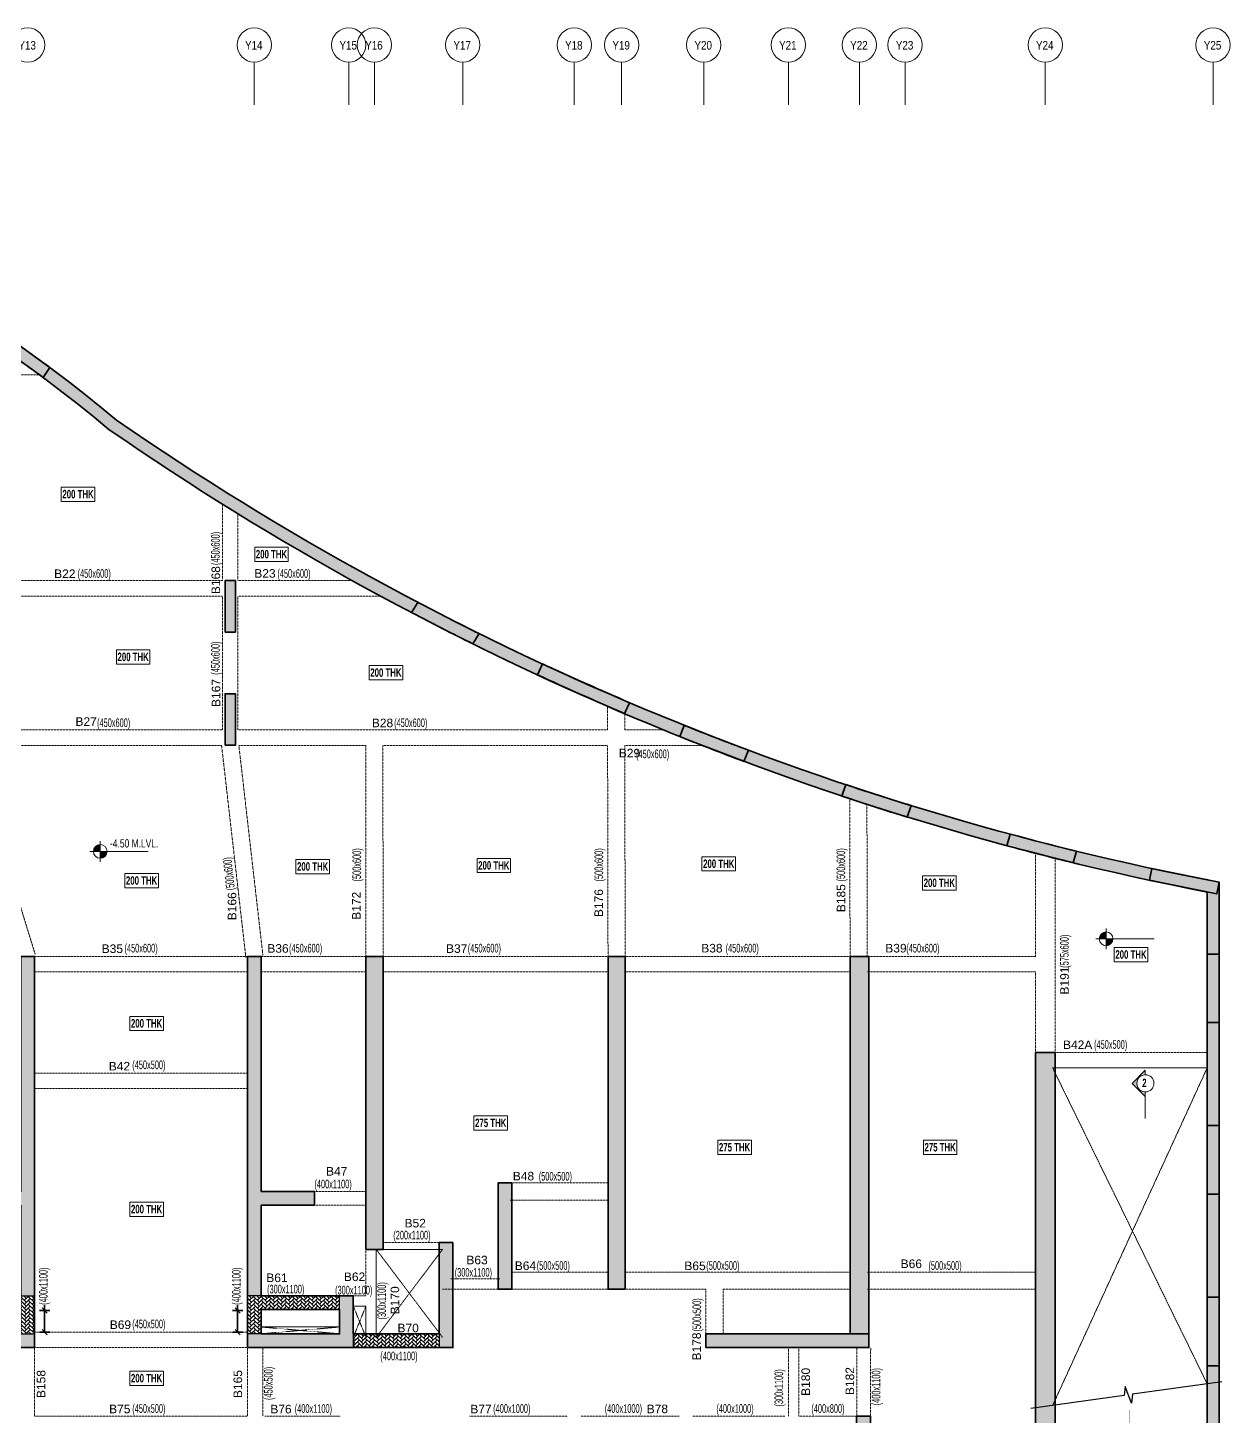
# Model space of a CAD drawing. Header units: millimetres. Extents: x 1560 to 72221, y 1046 to 66633.
# Drawn here: x 36772 to 71794, y 26171 to 66633 of the extents above; entities that cross this region are included whole.
import ezdxf
from ezdxf.enums import TextEntityAlignment as Align

# ---------------------------------------------------------------- set-up
doc = ezdxf.new("R2010")
doc.units = ezdxf.units.MM
for name, pattern in [('Grid Line', [2222.5, 1270, -317.4999999999999, 317.4999999999999, -317.4999999999999]), ('HIDDEN', [0.375, 0.25, -0.125]), ('HIDDEN2', [0.1875, 0.125, -0.0625])]:
    doc.linetypes.add(name, pattern=pattern)
for name, color, linetype, lineweight in [('A-FLOR-IDEN', 11, 'Continuous', 9), ('A-GRIDS', 8, 'Continuous', 9), ('A-HIDD-ABVE', 8, 'HIDDEN', 20), ('A-HIDD-BELW', 8, 'HIDDEN2', 20), ('G-____-____-DIMS', 7, 'Continuous', 9), ('G-ANNO-SYMB', 1, 'Continuous', 9), ('S-BEAM', 7, 'Continuous', 18), ('S-BEAM-IDEN', 2, 'Continuous', 9), ('S-COL HATCH', 9, 'Continuous', 0), ('S-COLS', 5, 'Continuous', 35), ('S-GRIDS', 8, 'Continuous', 9)]:
    doc.layers.add(name, color=color, linetype=linetype, lineweight=lineweight)
doc.layers.add('Beam Nos', color=7, linetype='Continuous')
doc.layers.add('changes', color=7, linetype='Continuous')
doc.styles.add('Arial Narrow', font='ARIALN.TTF', dxfattribs={"height": 399.9999999999996})
doc.styles.add('SC-BBS1', font='SansSerif')
doc.styles.add('SOBHA', font='swisscl.ttf')
doc.styles.add('Swis721 LtCn BT', font='swisscl.ttf', dxfattribs={"width": 0.9, "height": 233.3551617873649})
doc.styles.add('Swis721 LtCn BT_1', font='swisscl.ttf', dxfattribs={"height": 239.9999999999999})
doc.styles.add('Swis721 LtCn BT_B', font='', dxfattribs={"width": 0.9, "height": 246.9183359013865})
doc.styles.get('Swis721 LtCn BT_B').set_extended_font_data('Swis721 LtCn BT', bold=True)
doc.dimstyles.new('S-100', dxfattribs={"dimscale": 100, "dimtxt": 2.5, "dimasz": 1.5, "dimexe": 1.5, "dimexo": 1.5, "dimgap": 0.1, "dimtad": 0, "dimdec": 0, "dimrnd": 0.0005, "dimzin": 0, "dimdsep": 46, "dimtxsty": 'SOBHA', "dimblk": 'OBLIQUE', "dimcen": 0.09, "dimclrd": 8, "dimclre": 8, "dimclrt": 6, "dimadec": 0, "dimazin": 0, "dimtfac": 1, "dimtdec": 0, "dimtofl": 0, "dimtmove": 0, "dimatfit": 3, "dimfxl": 1.5, "dimfxlon": 1, "dimtolj": 1, "dimtzin": 0, "dimlwd": -1, "dimlwe": -1, "dimarcsym": 0})
pattern_1 = [(45, (-31794446.85419369, 20735559.7480981), (0, 113.1370849898476), [240, -80]), (135, (-31794390.28565119, 20735616.3166406), (8.9e-15, 113.1370849898476), [240, -80])]

# ---------------------------------------------------------------- blocks, each defined once
blk = doc.blocks.new('A$C31bf04c8')
at = {"layer": 'S-COL HATCH', "transparency": 33554687}
h = blk.add_hatch(color=256, dxfattribs=at)
h.dxf.hatch_style = 1
edge = h.paths.add_edge_path()
edge.add_line((-12645.22190790623, -10575.19985628128), (46759.53647775203, -10575.19985628128))
edge.add_line((46759.53647775203, -10575.19985628128), (50154.77851886302, -10425.00601053238))
edge.add_line((50154.77851886302, -10425.00601053238), (50154.77851886302, 18362.28214049339))
edge.add_arc((65982.97857690603, 101150.6081447527), 84287.8332837242, 235.3318360843077, 259.1763076908551, ccw=False)
edge.add_arc((-8446.611141368747, 268.2098512127995), 41199.68046838963, 49.9961516128636, 101.0852321286915)
edge.add_line((-16368.03390341252, 40699.19712734222), (-15227.48269014805, 21150.0005850792))
edge.add_line((-15227.48269014805, 21150.0005850792), (-12645.22190790623, 21150.00058484077))
edge.add_line((-12645.22190790623, 21150.00058484077), (-12645.22190790623, -10575.19985628128))
edge = h.paths.add_edge_path(flags=16)
edge.add_line((-12295.22190838307, -10225.19985580444), (46751.79886502772, -10225.19985580444))
edge.add_line((46751.79886502772, -10225.19985580444), (49804.77851838618, -10090.14652299881))
edge.add_line((49804.77851838618, -10090.14652299881), (49804.77851838618, 18073.36296987534))
edge.add_arc((65982.9785742499, 101150.6081398986), 84637.83327854906, 235.3207608542366, 258.9803174311657, ccw=False)
edge.add_arc((-8446.611140910538, 268.2098531685769), 40849.68046623029, 49.97334944151059, 100.6567920093794)
edge.add_line((-16000.76089220494, 40413.33677697181), (-14897.30743341893, 21500.00058507919))
edge.add_line((-14897.30743341893, 21500.00058507919), (-12295.22190838307, 21500.00058460236))
edge.add_line((-12295.22190838307, 21500.00058460236), (-12295.22190838307, -10225.19985580444))
h = blk.add_hatch(color=256, dxfattribs=at)
h.dxf.hatch_style = 1
h.paths.add_polyline_path([(14461.53178168461, 34512.18325436115), (14266.69796415418, 34221.42599554732, -0.0119099194350363), (15901.64477842674, 33068.50834618509), (16096.69803826883, 33359.5930983685, 0.0118114067623344)])
h = blk.add_hatch(color=256, dxfattribs=at)
h.dxf.hatch_style = 1
h.paths.add_polyline_path([(21200.20562095195, 25651.16528330743), (21500.20562262833, 25651.16528400406), (21500.20561890304, 27151.16528400406), (21200.205616761, 27151.16528330743)])
h = blk.add_hatch(color=256, dxfattribs=at)
h.dxf.hatch_style = 1
h.paths.add_polyline_path([(21200.20573457331, 25651.16528400406), (21500.2057325244, 25651.16528400406), (21500.2057325244, 27151.16528400406), (21200.20573457331, 27151.16528400406)])
h = blk.add_hatch(color=256, dxfattribs=at)
h.dxf.hatch_style = 1
h.paths.add_polyline_path([(28420.13920155913, 25305.90619404986), (28601.82631585375, 25606.50681078061, -0.0060300541328902), (26815.31954800338, 26517.1875420697), (26633.94796350226, 26217.10894830898, 0.0060046413283246)])
h = blk.add_hatch(color=256, dxfattribs=at)
h.dxf.hatch_style = 1
h.paths.add_polyline_path([(30444.46339140087, 24721.45040088892), (30296.34775915742, 24404.33521421999, 0.0043087043167823), (32836.48160387203, 23273.42063678801), (32984.64532437176, 23590.63881636783, -0.0043268481438015)])
h = blk.add_hatch(color=256, dxfattribs=at)
h.dxf.hatch_style = 1
h.paths.add_polyline_path([(21200.20563026518, 22351.17461883649), (21500.20562868193, 22351.17461953685), (21500.20562588796, 23851.17461953685), (21200.20562607423, 23851.17461883649)])
h = blk.add_hatch(color=256, dxfattribs=at)
h.dxf.hatch_style = 1
h.paths.add_polyline_path([(21200.20573271066, 22351.17461953685), (21500.20573112741, 22351.17461953685), (21500.20573112741, 23851.17461953685), (21200.20573271066, 23851.17461953685)])
h = blk.add_hatch(color=256, dxfattribs=at)
h.dxf.hatch_style = 1
h.paths.add_polyline_path([(36309.7524298653, 21881.72621195018), (36441.37668698281, 22209.28438184038, -0.0060148017713095), (34576.22656182572, 22931.67414105311), (34444.98130914941, 22605.0591201894, 0.006030345616494)])
h = blk.add_hatch(color=256, dxfattribs=at)
h.dxf.hatch_style = 1
h.paths.add_polyline_path([(41069.59452968091, 20258.57727995887), (41181.79505573586, 20594.16746113077, -0.0060147708890324), (39277.29233469814, 21205.28147134558), (39165.15158186108, 20869.87012461201, 0.0060303457567743)])
h = blk.add_hatch(color=256, dxfattribs=at)
h.dxf.hatch_style = 1
h.paths.add_polyline_path([(45906.3900215365, 18925.80282298103), (46001.80741254613, 19265.37358707189, -0.0060158293301337), (44064.28255045786, 19763.36587971449), (43968.71632428839, 19423.26551262289, 0.006031451040052)])
h = blk.add_hatch(color=256, dxfattribs=at)
h.dxf.hatch_style = 1
h.paths.add_polyline_path([(48195.26784691587, 18762.7021320723), (48125.19449844583, 18419.78854798898), (50084.70069069042, 18019.36941334233), (50154.77403916046, 18362.28299696371)])
h = blk.add_hatch(color=256, dxfattribs=at)
h.dxf.hatch_style = 1
h.paths.add_polyline_path([(50154.77403869479, 16269.2822600007), (49804.77403860167, 16269.2822600007), (49804.77403860167, 14269.2822600007), (50154.77403869479, 14269.2822600007)])
h = blk.add_hatch(color=256, dxfattribs=at)
h.dxf.hatch_style = 1
h.paths.add_polyline_path([(49804.77403860167, 9269.282260000706), (50154.77403869479, 9269.282260000706), (50154.77403869479, 11269.2822600007), (49804.77403860167, 11269.2822600007)])
h = blk.add_hatch(color=256, dxfattribs=at)
h.dxf.hatch_style = 1
h.paths.add_polyline_path([(50154.77403869479, 6269.282260000705), (49804.77403860167, 6269.282260000705), (49804.77403860167, 4269.282260000705), (50154.77403869479, 4269.282260000705)])
at = {"layer": 'S-COLS', "elevation": -6.406737e-10}
blk.add_lwpolyline([(-12645.22190790623, -10575.19985628128), (46759.53647775203, -10575.19985628128), (50154.77851886302, -10425.00601053238), (50154.77851886302, 18362.28214049339, -0.104418166803797), (18038.15277118236, 31827.21730065346, 0.2266855225477514), (-16368.03390341252, 40699.19712734222), (-15227.48269014805, 21150.0005850792), (-12645.22190790623, 21150.00058484077)], format="xyb", close=True, dxfattribs=at)
at = {"layer": 'S-COLS'}
blk.add_lwpolyline([(-12295.22190838307, -10225.19985580444), (46751.79886502772, -10225.19985580444), (49804.77851838618, -10090.14652299881), (49804.77851838618, 18073.36296987534, -0.1036025941680122), (17825.60995406657, 31548.66370105744, 0.2248253873117498), (-16000.76089220494, 40413.33677697181), (-14897.30743341893, 21500.00058507919), (-12295.22190838307, 21500.00058460236)], format="xyb", close=True, dxfattribs=at)
at = {"layer": 'S-COLS', "elevation": -4.87149e-10}
for points in [[(14461.5317815803, 34512.18325420469), (14266.69796415418, 34221.42599554732, -0.0119099194350363), (15901.64477842674, 33068.50834618509), (16096.69803826883, 33359.5930983685, 0.0118114067829311), (14461.53177878633, 34512.18325630203)], [(26633.94795089588, 26217.10895493254, 0.0060046413709705), (28420.13920155913, 25305.90619404986), (28601.82631585375, 25606.50681078061, -0.0060300541328902), (26815.31954800338, 26517.1875420697), (26633.94796300307, 26217.10894748196)], [(30296.34775881097, 24404.33521347493), (30444.46339140087, 24721.45040088892, 0.0043268481438015), (32984.64532437176, 23590.63881636783), (32836.48160387203, 23273.42063678801, -0.0043087043340257), (30296.34774903208, 24404.3352188319)], [(36441.37667029351, 22209.28438807651, -0.0060148017177295), (34576.22656182572, 22931.67414105311), (34444.98130914941, 22605.0591201894, 0.006030345616494), (36309.7524298653, 21881.72621195018), (36441.37668705732, 22209.28438202292)], [(39165.15159862116, 20869.87011900917, 0.0060303457034982), (41069.59452968091, 20258.57727995887), (41181.79505573586, 20594.16746113077, -0.0060147708890324), (39277.29233469814, 21205.28147134558), (39165.15158185736, 20869.8701245971)], [(46001.80739581585, 19265.37359115854, -0.0060158292783498), (44064.28255045786, 19763.36587971449), (43968.71632428839, 19423.26551262289, 0.006031451040052), (45906.3900215365, 18925.80282298103), (46001.80741257966, 19265.37358719855)]]:
    blk.add_lwpolyline(points, format="xyb", dxfattribs=at)
for points in [[(21200.20562095195, 25651.16528330743), (21500.20562262833, 25651.16528400406), (21500.20561890304, 27151.16528400406), (21200.205616761, 27151.16528330743)], [(21200.20573457331, 25651.16528400406), (21500.2057325244, 25651.16528400406), (21500.2057325244, 27151.16528400406), (21200.20573457331, 27151.16528400406)], [(21200.20563026518, 22351.17461883649), (21500.20562868193, 22351.17461953685), (21500.20562588796, 23851.17461953685), (21200.20562607423, 23851.17461883649)], [(21200.20573271066, 22351.17461953685), (21500.20573112741, 22351.17461953685), (21500.20573112741, 23851.17461953685), (21200.20573271066, 23851.17461953685)], [(49804.77403860167, 16269.2822600007), (50154.77403869479, 16269.2822600007), (50154.77403869479, 14269.2822600007), (49804.77403860167, 14269.2822600007)], [(49804.77403860167, 11269.2822600007), (50154.77403869479, 11269.2822600007), (50154.77403869479, 9269.282260000706), (49804.77403860167, 9269.282260000706)], [(49804.77403860167, 6269.282260000705), (50154.77403869479, 6269.282260000705), (50154.77403869479, 4269.282260000705), (49804.77403860167, 4269.282260000705)]]:
    blk.add_lwpolyline(points, close=True, dxfattribs=at)
blk.add_lwpolyline([(48195.26784691587, 18762.7021320723), (50154.77403916046, 18362.28299696371), (50084.70069069042, 18019.36941334233), (48125.19449844583, 18419.78854798898), (48195.26784691587, 18762.7021320723)], dxfattribs=at)
blk = doc.blocks.new('Spot Elevations - M_Spot Elevation - Target Filled-23738-FIRST FLOOR  FRAMING PLAN _NTA_')
at = {"layer": 'G-____-____-DIMS'}
h = blk.add_hatch(color=256, dxfattribs=at)
edge = h.paths.add_edge_path(flags=0)
edge.add_line((1.6e-15, 0), (-1.999999999999998, 0))
edge.add_arc((-2.6e-15, 1.9e-15), 1.999999999999994, 90.00000000000023, 180.0000000000001, ccw=False)
edge.add_line((1.6e-15, 1.999999999999998), (1.6e-15, 0))
h = blk.add_hatch(color=256, dxfattribs=at)
edge = h.paths.add_edge_path(flags=0)
edge.add_line((1.6e-15, 0), (2.000000000000003, 0))
edge.add_arc((9e-15, -5.8e-15), 1.999999999999992, 269.9999999999993, 359.99999999999983, ccw=False)
edge.add_line((1.6e-15, -1.999999999999999), (1.6e-15, 0))
for p, q in [((-2.999999999999997, 0), (14, 0)), ((1.9e-15, -2.999999999999999), (1.9e-15, 2.999999999999999))]:
    blk.add_line(p, q, dxfattribs=at)
blk.add_circle((1.6e-15, 0), 2.000000000000001, dxfattribs=at)
blk = doc.blocks.new('Detail View - M_Section Head - Structural Type 1-785420-STILT FLOOR FRAMING PLAN')
at = {"layer": 'G-ANNO-SYMB'}
h = blk.add_hatch(color=9, dxfattribs=at)
edge = h.paths.add_edge_path(flags=0)
edge.add_line((-8.500000000000005, -4e-16), (-9.8556349186104, -4e-16))
edge.add_line((-9.8556349186104, 0), (-5.988771130054798, 3.866863788555649))
edge.add_line((-5.988771130054798, 3.866863788555649), (-2.121907341499162, -3.15e-14))
edge.add_line((-2.121907341499162, -3.21e-14), (-3.500000000000005, -3.77e-14))
edge.add_arc((-6.000000000000005, 1.5e-15), 2.499999999999998, 359.9999999999996, 540.0000000000001)
for p, q in [((-5.988771130054798, 3.866863788555649), (-9.8556349186104, -2.1e-15)), ((-5.988771130054798, 3.866863788555649), (-2.121907341499185, -8.5e-15)), ((-8.500000000000005, -4e-16), (-9.855634918610399, -4e-16)), ((-3.500000000000005, -8.8e-15), (-2.121907341499186, -8.8e-15))]:
    blk.add_line(p, q, dxfattribs=at)
at = {"layer": 'G-ANNO-SYMB', "color": 5}
for p, q in [((-5.988771130054798, 3.866863788555649), (-9.8556349186104, 0)), ((-2.121907341499162, -3.17e-14), (-5.988771130054798, 3.866863788555649)), ((-9.8556349186104, -4e-16), (-8.500000000000005, -4e-16)), ((-3.500000000000005, -3.77e-14), (4.242053689179703, -6e-15)), ((-3.500000000000005, -3.77e-14), (-2.121907341499162, -3.21e-14))]:
    blk.add_line(p, q, dxfattribs=at)
at = {"layer": 'G-ANNO-SYMB'}
blk.add_arc((-6.000000000000005, 1.7e-15), 2.500000000000002, 359.9999999999993, 179.9999999999996, dxfattribs=at)
at = {"layer": 'G-ANNO-SYMB', "color": 5}
for centre, radius, start, end in [((-6.000000000000005, 1.5e-15), 2.499999999999998, 359.9999999999996, 180.0000000000001), ((-6.000000000000005, 1.95e-14), 2.500000000000002, 180, 359.9999999999983)]:
    blk.add_arc(centre, radius, start, end, dxfattribs=at)
blk = doc.blocks.new('_OBLIQUE')
at = {"color": 0, "linetype": 'ByBlock'}
blk.add_line((-0.5, -0.5), (0.5, 0.5), dxfattribs=at)
blk = doc.blocks.new('*D22')
at = {"layer": 'Defpoints', "color": 0, "transparency": 16777216}
for p in [(36572.48754104862, 29254.53101063555), (37262.1319293518, 29254.53101063555), (36872.48874826619, 28622.03082376382)]:
    blk.add_point(p, dxfattribs=at)
at = {"layer": 'S-COLS', "color": 8, "transparency": 16777216}
for p, q in [((37112.1319293518, 29254.53101063555), (37412.13192935179, 29254.53101063555)), ((37262.1319293518, 29254.53101063555), (37262.1319293518, 29404.53101063555)), ((37262.1319293518, 28622.03082376382), (37262.1319293518, 29254.53101063555)), ((37112.1319293518, 28622.03082376382), (37412.13192935179, 28622.03082376382))]:
    blk.add_line(p, q, dxfattribs=at)
at = {"layer": 'S-COLS', "color": 8, "transparency": 16777216, "xscale": 150, "yscale": 150, "zscale": 150}
for p, rotation in [((37262.1319293518, 29254.53101063555), 90), ((37262.1319293518, 28622.03082376382), 270)]:
    blk.add_blockref('_OBLIQUE', p, dxfattribs=dict(at, rotation=rotation))
at = {"layer": 'S-COLS', "color": 6, "transparency": 16777216, "insert": (37262.1319293518, 29961.77871705755), "char_height": 250, "attachment_point": 5, "rotation": 90, "style": 'SOBHA'}
blk.add_mtext('\\A1;{\\W0.8;\\C2;(400x1100)}', dxfattribs=at)
blk = doc.blocks.new('*D23')
at = {"layer": 'Defpoints', "color": 0, "transparency": 16777216}
for p in [(42882.84301919381, 29254.53101063555), (43572.48740728834, 29254.53101063555), (43272.48620007077, 28622.03082376382)]:
    blk.add_point(p, dxfattribs=at)
at = {"layer": 'S-COLS', "color": 8, "transparency": 16777216}
for p, q in [((43032.84301919381, 29254.53101063555), (42732.84301919382, 29254.53101063555)), ((42882.84301919381, 29254.53101063555), (42882.84301919381, 29404.53101063555)), ((42882.84301919381, 28622.03082376382), (42882.84301919381, 29254.53101063555)), ((43032.84301919381, 28622.03082376382), (42732.84301919382, 28622.03082376382))]:
    blk.add_line(p, q, dxfattribs=at)
at = {"layer": 'S-COLS', "color": 8, "transparency": 16777216, "xscale": 150, "yscale": 150, "zscale": 150}
for p, rotation in [((42882.84301919381, 29254.53101063555), 90), ((42882.84301919381, 28622.03082376382), 270)]:
    blk.add_blockref('_OBLIQUE', p, dxfattribs=dict(at, rotation=rotation))
at = {"layer": 'S-COLS', "color": 6, "transparency": 16777216, "insert": (42882.84301919381, 29961.77871705755), "char_height": 250, "attachment_point": 5, "rotation": 90, "style": 'SOBHA'}
blk.add_mtext('\\A1;{\\W0.8;\\C2;(400x1100)}', dxfattribs=at)
blk = doc.blocks.new('A$C0921b736')
at = {"layer": 'S-COL HATCH', "transparency": 33554687}
h = blk.add_hatch(color=256, dxfattribs=at)
h.dxf.hatch_style = 1
h.paths.add_polyline_path([(23525.00294017792, 22675.19536566734), (23125.00293970108, 22675.19536566734), (23125.00293970108, 15825.19997811317), (21574.99893379211, 15825.19997811317), (21574.99893379211, 15425.19675477594), (23125.00293970108, 15425.19675477594), (23125.00293970108, 12785.19997835159), (23525.00294017792, 12785.19997835159)])
h = blk.add_hatch(color=256, dxfattribs=at)
h.dxf.hatch_style = 1
h.paths.add_polyline_path([(29725.00351956487, 12785.19997835159), (30125.0035200417, 12785.19997835159), (30125.0035200417, 15425.19675477594), (31675.00752595067, 15425.19675477594), (31675.00752595067, 15825.19997811317), (30125.0035200417, 15825.19997811317), (30125.0035200417, 22675.19536566734), (29725.00351956487, 22675.19536566734)])
h = blk.add_hatch(color=256, dxfattribs=at)
h.dxf.hatch_style = 1
h.paths.add_polyline_path([(33675.0035200417, 14135.19997811317), (33175.00351956487, 14135.19997811317), (33175.00351956487, 22675.19536566734), (33675.0035200417, 22675.19536566734)])
h = blk.add_hatch(color=256, dxfattribs=at)
h.dxf.hatch_style = 1
h.paths.add_polyline_path([(40725.02864983677, 12975.20534372329), (40225.0033364594, 12975.20534372329), (40225.0033364594, 22675.20470356941), (40725.02864983677, 22675.20470356941)])
h = blk.add_hatch(color=256, dxfattribs=at)
h.dxf.hatch_style = 1
h.paths.add_polyline_path([(43075.00274947285, 11675.21372389793), (43075.00274947285, 11275.20037937164), (47825.00000723079, 11275.19818034023), (47825.00000723079, 11675.21152486652)])
h.paths.add_polyline_path([(47825.00030091405, 22675.20278692245), (47275.00030043721, 22675.20278692245), (47275.00000265241, 11675.21276182309), (47825.00000312924, 11675.21276182309)])
h = blk.add_hatch(color=256, dxfattribs=at)
h.dxf.hatch_style = 1
h.paths.add_polyline_path([(53250.00261548161, 8375.199839565903), (53250.00645974278, 19875.20501825586), (52675.00646021962, 19875.20503497123), (52675.00266996026, 8775.19985628128), (47865.00030091405, 8775.19985628128), (47865.00030091405, 9275.199857234955), (47464.94573882222, 9275.19985723123), (47464.94573882222, 8375.199856277555)])
h = blk.add_hatch(color=256, dxfattribs=at)
h.dxf.hatch_style = 1
h.paths.add_polyline_path([(37425.00368236005, 16075.19993472099), (37025.00355246663, 16075.19992899895), (37025.0036931336, 12975.20483279228), (37425.0036931336, 12975.20483279228)])
h = blk.add_hatch(color=256, dxfattribs=at)
h.dxf.hatch_style = 1
h.paths.add_polyline_path([(35305.00352004171, 11675.19985628128), (35305.00352004171, 11275.19985723495), (35705.00352004171, 11275.19985723495), (35705.00352004171, 14335.19997906685), (35305.00352004171, 14335.19997906685)])
h = blk.add_hatch(color=256, dxfattribs=at)
h.dxf.hatch_style = 1
h.paths.add_polyline_path([(23525.00294017792, 11275.19985723495), (23525.00294017792, 11675.19985628128), (23125.00293970108, 11675.19985628128), (20845.00294017792, 11675.19985628128), (20845.00294017792, 12385.19997835159), (20845.00294017792, 12785.19997835159), (20445.00294160843, 12785.19997835159), (20445.00294160843, 11675.19985628128), (20445.00294160843, 11275.19985723495)])
at = {"layer": 'S-COL HATCH'}
h = blk.add_hatch(dxfattribs=at)
h.set_pattern_fill('AR-HBONE', color=256, scale=20)
h.set_pattern_definition(pattern_1)
h.paths.add_polyline_path([(23125.00294017792, 12385.19997835159), (23125.00293970108, 11692.47018022835), (23125.00640951097, 11692.46977652982), (23125.00640999153, 11675.19985628128), (23525.00294018164, 11675.19985628128), (23525.00294017792, 12785.19997835159), (20845.00294017792, 12785.19997835159), (20845.00294017792, 12485.19997859001), (20845.00294065476, 12385.19997835159)])
at = {"layer": 'S-COL HATCH', "transparency": 33554687}
h = blk.add_hatch(color=256, dxfattribs=at)
h.dxf.hatch_style = 1
h.paths.add_polyline_path([(32805.00351813436, 11275.19985723495), (32805.00351813436, 11675.19985628128), (32805.00351813436, 12785.19997835159), (32405.00351956487, 12785.19997835159), (32405.00351956487, 12385.19997835159), (32405.00351956487, 11675.19985628128), (30125.0035200417, 11675.19985628128), (29725.00351956487, 11675.19985628128), (29725.00351956487, 11275.19985723495)])
at = {"layer": 'S-COL HATCH'}
h = blk.add_hatch(dxfattribs=at)
h.set_pattern_fill('AR-HBONE', color=256, scale=20)
h.set_pattern_definition(pattern_1)
h.paths.add_polyline_path([(30125.00351956487, 12385.19997835159), (30125.0035200417, 11692.47018022835), (30125.00005023182, 11692.46977652982), (30125.00004975125, 11675.19985628128), (29725.00351956114, 11675.19985628128), (29725.00351956487, 12785.19997835159), (32405.00351956487, 12785.19997835159), (32405.00351956487, 12485.19997859001), (32405.00351908803, 12385.19997835159)])
h = blk.add_hatch(dxfattribs=at)
h.set_pattern_fill('AR-HBONE', color=256, scale=20)
h.set_pattern_definition([(45, (-31966103.1804494, 21022167.40844137), (0, 113.1370849898476), [240, -80]), (135, (-31966046.6119069, 21022223.97698387), (8.9e-15, 113.1370849898476), [240, -80])])
h.paths.add_polyline_path([(35305.00352004171, 11275.19985723495), (35305.00352004171, 11675.19985628128), (32805.00351813436, 11675.19985628128), (32805.00351813436, 11275.19985723495)])
at = {"layer": 'changes'}
for p, q in [((23125.00293970108, 12785.19997835159), (23525.00294017792, 12785.19997835159)), ((30125.0035200417, 12785.19997835159), (29725.00351956487, 12785.19997835159)), ((32405.00351956487, 12385.19997835159), (32405.00351956487, 12785.19997835159)), ((23125.00293970108, 11675.19985628128), (23525.00294017792, 11675.19985628128)), ((30125.0035200417, 11675.19985628128), (29725.00351956487, 11675.19985628128)), ((32805.00351813436, 11675.19985628128), (32805.00351813436, 11275.19985723495)), ((35305.00352004171, 11675.19985628128), (35305.00352004171, 11275.19985723495))]:
    blk.add_line(p, q, dxfattribs=at)
at = {"layer": 'S-COLS'}
for points in [[(23525.00294017792, 11275.19985723495), (23525.00294017792, 22675.19536566734), (23125.00293970108, 22675.19536566734), (23125.00293970108, 15825.19997811317), (21574.99893379211, 15825.19997811317), (21574.99893379211, 15425.19675477594), (23125.00293970108, 15425.19675477594), (23125.00293970108, 12785.19997835159), (20445.00294160843, 12785.19997835159), (20445.00294160843, 11675.19985628128), (17945.00293970108, 11675.19985628128), (17945.00293970108, 14335.19997906685), (17545.00293970108, 14335.19997906685), (17545.00293970108, 11275.19985723495), (23525.00294017792, 11275.19985723495)], [(29725.00351956487, 11275.19985723495), (29725.00351956487, 22675.19536566734), (30125.0035200417, 22675.19536566734), (30125.0035200417, 15825.19997811317), (31675.00752595067, 15825.19997811317), (31675.00752595067, 15425.19675477594), (30125.0035200417, 15425.19675477594), (30125.0035200417, 12785.19997835159), (32805.00351813436, 12785.19997835159), (32805.00351813436, 11675.19985628128), (35305.00352004171, 11675.19985628128), (35305.00352004171, 14335.19997906685), (35705.00352004171, 14335.19997906685), (35705.00352004171, 11275.19985723495), (29725.00351956487, 11275.19985723495)], [(47825.00000312924, 11675.21276182309), (47825.00030091405, 22675.20278692245), (47275.00030043721, 22675.20278692245), (47275.00000265241, 11675.21276182309), (47825.00000312924, 11675.21276182309)]]:
    blk.add_lwpolyline(points, dxfattribs=at)
for points in [[(33675.0035200417, 14135.19997811317), (33175.00351956487, 14135.19997811317), (33175.00351956487, 22675.19536566734), (33675.0035200417, 22675.19536566734)], [(53250.00261548161, 8375.19985628128), (47464.94573882222, 8375.199856277555), (47464.94573882222, 9275.19985723123), (47865.00030091405, 9275.199857234955), (47865.00030091405, 8775.19985628128), (52675.00266996026, 8775.19985628128), (52675.00646021962, 19875.20503497123), (53250.00645974278, 19875.20503497123)], [(30125.0035200417, 12385.19997835159), (32405.00351956487, 12385.19997835159), (32405.00351956487, 11675.19985628128), (30125.0035200417, 11675.19985628128)]]:
    blk.add_lwpolyline(points, close=True, dxfattribs=at)
for points, elevation in [([(40725.02864983677, 12975.20534372329), (40225.0033364594, 12975.20534372329), (40225.0033364594, 22675.20470356941), (40725.02864983677, 22675.20470356941)], -7.379508e-10), ([(37425.00368236005, 16075.19993472099), (37025.00355246663, 16075.19992899895), (37025.0036931336, 12975.20483279228), (37425.0036931336, 12975.20483279228)], -7.381996e-10), ([(43075.00274947285, 11675.21372389793), (47825.00000723079, 11675.21152486652), (47825.00000723079, 11275.19818034023), (43075.00274947285, 11275.20037937164)], -4.083295e-10)]:
    blk.add_lwpolyline(points, close=True, dxfattribs=dict(at, elevation=elevation))
blk = doc.blocks.new('Grid - Type 1 Structural-6743905-9TH FLOOR LVL')
at = {"layer": 'A-GRIDS'}
blk.add_circle((0, 0), 4.000000000000003, dxfattribs=at)
blk = doc.blocks.new('A$C45bf0ae9')
at = {"layer": 'S-GRIDS', "linetype": 'Grid Line'}
for p, q in [((22055.00000000005, 41014.02994187335), (22055.00000000005, 42264.02994187335)), ((24805.00000000005, 41014.02994187333), (24805.00000000005, 42264.02994187333)), ((25555.00000000003, 41014.02994187333), (25555.00000000003, 42264.02994187333)), ((28125.00000000004, 41014.02994187333), (28125.00000000004, 42264.02994187333)), ((31375.00000000005, 41014.02994187331), (31375.00000000005, 42264.02994187331)), ((32755.00000000005, 41014.02994187333), (32755.00000000005, 42264.02994187333)), ((35145.00000000004, 41014.02994187333), (35145.00000000004, 42264.02994187333)), ((37610.00000000005, 41014.02994187331), (37610.00000000005, 42264.02994187331)), ((39680.00000000004, 41014.02994187331), (39680.00000000004, 42264.02994187331)), ((41010.00000000006, 41014.02994187331), (41010.00000000006, 42264.02994187331)), ((45092.50000000004, 41014.0299418733), (45092.50000000004, 42264.02994187331)), ((49979.99999999994, 41014.0299418733), (49979.99999999994, 42264.0299418733))]:
    blk.add_line(p, q, dxfattribs=at)
at = {"layer": 'A-GRIDS', "xscale": 124.9999999999999, "yscale": 124.9999999999999, "zscale": 124.9999999999999}
for p in [(15454.99999999993, 42764.02994187333), (22055.00000000004, 42764.02994187333), (24805.00000000003, 42764.02994187332), (25555.00000000002, 42764.02994187332), (28125.00000000003, 42764.02994187332), (31375.00000000002, 42764.0299418733), (32755.00000000003, 42764.02994187332), (35145.00000000002, 42764.02994187332), (37610.00000000003, 42764.0299418733), (39680.00000000002, 42764.0299418733), (41010.00000000004, 42764.0299418733), (45092.50000000002, 42764.02994187328), (49979.99999999993, 42764.02994187328)]:
    blk.add_blockref('Grid - Type 1 Structural-6743905-9TH FLOOR LVL', p, dxfattribs=at)
at = {"layer": 'A-GRIDS', "lineweight": 18, "char_height": 249.9999999999999, "width": 641.3499999999995, "attachment_point": 1, "style": 'Arial Narrow'}
for s, insert in [('Y13', (15186.09741310374, 42878.53991948887)), ('Y14', (21786.09741310384, 42878.53991948885)), ('Y15', (24536.09741310383, 42878.53991948885)), ('Y16', (25286.09741310382, 42878.53991948885)), ('Y17', (27856.09741310384, 42878.53991948885)), ('Y18', (31106.09741310383, 42878.53991948883)), ('Y19', (32486.09741310384, 42878.53991948885)), ('Y20', (34876.09741310383, 42878.53991948884)), ('Y21', (37341.09741310383, 42878.53991948883)), ('Y22', (39411.09741310382, 42878.53991948883)), ('Y23', (40741.09741310384, 42878.53991948883)), ('Y24', (44823.59741310383, 42878.53991948883)), ('Y25', (49711.09741310373, 42878.53991948881))]:
    blk.add_mtext(s, dxfattribs=dict(at, insert=insert))

msp = doc.modelspace()

# ---------------------------------------------------------------- linework, layer by layer
at = {"elevation": -4.048584e-10}
msp.add_lwpolyline([(71552.04565726109, 27175.74890053679), (68950.6117546696, 26811.96835372259), (68923.33676053099, 26555.7217445824), (68730.29582394175, 27033.59222578292), (68703.02082980312, 26777.34561664273), (65983.33941716589, 26397.02951848541)], dxfattribs=at)
at = {"layer": 'A-FLOR-IDEN', "color": 8, "flags": 128}
for points in [[(38725.43445719295, 53243.36027196829), (38725.43445719295, 52831.53487514366), (37747.93445719295, 52831.53487514366), (37747.93445719295, 53243.36027196829)], [(38725.43445719295, 53243.36027196829), (38725.43445719295, 52831.53487514366), (37747.93445719295, 52831.53487514366), (37747.93445719295, 53243.36027196829)], [(44359.43445719295, 51494.36027196829), (44359.43445719295, 51082.53487514366), (43381.93445719294, 51082.53487514366), (43381.93445719294, 51494.36027196829)], [(44359.43445719295, 51494.36027196829), (44359.43445719295, 51082.53487514366), (43381.93445719294, 51082.53487514366), (43381.93445719294, 51494.36027196829)], [(40329.93445719294, 48502.36027196829), (40329.93445719294, 48090.53487514366), (39352.43445719295, 48090.53487514366), (39352.43445719295, 48502.36027196829)], [(40329.93445719294, 48502.36027196829), (40329.93445719294, 48090.53487514366), (39352.43445719295, 48090.53487514366), (39352.43445719295, 48502.36027196829)], [(47692.43445719294, 48044.86027196829), (47692.43445719294, 47633.03487514366), (46714.93445719295, 47633.03487514366), (46714.93445719295, 48044.86027196829)], [(47692.43445719294, 48044.86027196829), (47692.43445719294, 47633.03487514366), (46714.93445719295, 47633.03487514366), (46714.93445719295, 48044.86027196829)], [(45558.93445719294, 42393.36027196829), (45558.93445719294, 41981.53487514366), (44581.43445719294, 41981.53487514366), (44581.43445719294, 42393.36027196829)], [(45558.93445719294, 42393.36027196829), (45558.93445719294, 41981.53487514366), (44581.43445719294, 41981.53487514366), (44581.43445719294, 42393.36027196829)], [(50834.93445719295, 42424.36027196829), (50834.93445719295, 42012.53487514366), (49857.43445719294, 42012.53487514366), (49857.43445719294, 42424.36027196829)], [(50834.93445719295, 42424.36027196829), (50834.93445719295, 42012.53487514366), (49857.43445719294, 42012.53487514366), (49857.43445719294, 42424.36027196829)], [(57386.43445719294, 42472.86027196829), (57386.43445719294, 42061.03487514366), (56408.93445719294, 42061.03487514366), (56408.93445719294, 42472.86027196829)], [(57386.43445719294, 42472.86027196829), (57386.43445719294, 42061.03487514366), (56408.93445719294, 42061.03487514366), (56408.93445719294, 42472.86027196829)], [(40575.93445719295, 41984.36027196828), (40575.93445719295, 41572.53487514366), (39598.43445719295, 41572.53487514366), (39598.43445719295, 41984.36027196828)], [(40575.93445719295, 41984.36027196828), (40575.93445719295, 41572.53487514366), (39598.43445719295, 41572.53487514366), (39598.43445719295, 41984.36027196828)], [(63811.43445719295, 41917.36027196829), (63811.43445719295, 41505.53487514366), (62833.93445719294, 41505.53487514366), (62833.93445719294, 41917.36027196829)], [(63811.43445719295, 41917.36027196829), (63811.43445719295, 41505.53487514366), (62833.93445719294, 41505.53487514366), (62833.93445719294, 41917.36027196829)], [(69393.43445719294, 39828.36027196829), (69393.43445719294, 39416.53487514366), (68415.93445719293, 39416.53487514366), (68415.93445719293, 39828.36027196829)], [(69393.43445719294, 39828.36027196829), (69393.43445719294, 39416.53487514366), (68415.93445719293, 39416.53487514366), (68415.93445719293, 39828.36027196829)], [(40721.66123264171, 37822.64223506709), (40721.66123264171, 37410.81683824245), (39744.16123264172, 37410.81683824245), (39744.16123264172, 37822.64223506709)], [(40721.66123264171, 32408.35759261285), (40721.66123264171, 31996.53219578822), (39744.16123264172, 31996.53219578822), (39744.16123264172, 32408.35759261285)], [(40721.66123264171, 27482.56492695247), (40721.66123264171, 27070.73953012784), (39744.16123264172, 27070.73953012784), (39744.16123264172, 27482.56492695247)]]:
    msp.add_lwpolyline(points, close=True, dxfattribs=at)
at = {"layer": 'A-FLOR-IDEN', "color": 8, "elevation": -4.87149e-10, "flags": 128}
for points in [[(50744.63523641117, 34922.39385524427), (50744.63523641117, 34510.56845841963), (49767.13523641117, 34510.56845841963), (49767.13523641117, 34922.39385524427)], [(57847.63523641117, 34212.39385524426), (57847.63523641117, 33800.56845841964), (56870.13523641117, 33800.56845841964), (56870.13523641117, 34212.39385524426)], [(63834.63523641117, 34212.39385524426), (63834.63523641117, 33800.56845841964), (62857.13523641117, 33800.56845841964), (62857.13523641117, 34212.39385524426)]]:
    msp.add_lwpolyline(points, close=True, dxfattribs=at)
at = {"layer": 'A-HIDD-ABVE', "linetype": 'HIDDEN'}
for p, q in [((66622.48762048669, 26486.40702781488), (71122.9089232821, 36322.03599968959)), ((66622.5675656896, 36322.03599968587), (71122.9089232821, 27115.73907457699)), ((48852.48691353091, 31032.03094487299), (46922.48691305034, 28472.0308230411)), ((48852.48691353091, 28472.0308230411), (46922.48691305034, 31032.03094487299)), ((46622.48691305406, 29382.03094511141), (46252.48691162355, 28472.0308230411)), ((46622.48691305406, 28472.0308230411), (46252.48691162355, 29382.03094511141)), ((45852.48570519574, 28772.20433786546), (43572.48570567258, 28572.0308230411)), ((45852.48570519574, 28572.0308230411), (43572.48570567258, 28772.20433786546))]:
    msp.add_line(p, q, dxfattribs=at)
at = {"layer": 'S-BEAM', "linetype": 'HIDDEN'}
for p, q in [((35093.33602853381, 56522.01972299103), (37110.76819801592, 56522.01972299103)), ((42443.33602815382, 50522.02633290399, -1.1514631e-09), (42443.33602805324, 52750.68419070576, -1.1800604e-09)), ((42893.33602821343, 50522.02633290399, -1.1335994e-09), (42893.33602816127, 52471.39366488565, -1.1506076e-09)), ((35093.33602880575, 50522.02633290026), (42443.3360281501, 50522.02633290399)), ((42893.33602821716, 50522.02633290399), (46223.93566942103, 50522.02633290399)), ((35093.33602882811, 50072.02633290027), (42443.33602816872, 50072.02633290027)), ((42443.33602834009, 46172.03566841815, -1.0956457e-09), (42443.336028165, 50072.02633290027, -1.1456889e-09)), ((42893.33602823205, 50072.02633288909), (47045.30989278369, 50072.02633290027)), ((42893.33602834009, 46172.03566841815, -1.0956457e-09), (42893.33602822833, 50072.02633288909, -1.1296731e-09)), ((53659.21337249764, 46172.03566841815, -1.3050738e-09), (53657.82917966582, 46859.6514371786, -1.279096e-09)), ((54159.21337248646, 46172.03566842188, -1.3050738e-09), (54158.26171940081, 46644.7817011777, -1.2872136e-09)), ((42443.33602834009, 46172.03566842188), (35093.33602899202, 46172.03566841815)), ((42893.33602834381, 46172.03566841815), (53659.21337249764, 46172.03566841815)), ((54159.21337249018, 46172.03566841815), (55291.89368929229, 46172.03566841815)), ((35104.23205025383, 45722.03566843677), (42416.83733124546, 45722.03566843677)), ((35104.23205025755, 45722.03566842188, -1.220303e-09), (36987.42474557348, 39638.5620310906)), ((43124.11024175473, 39543.59344605391), (42416.83733125292, 45722.03566842188, -1.3023257e-09)), ((43620.86600054689, 39600.45921880041), (42919.96885144971, 45723.20543913949, -1.2979459e-09)), ((42920.10276014619, 45722.03566843677), (46614.85827723779, 45722.03566843677)), ((46622.48691305406, 39572.02633242716), (46614.85827723407, 45722.03566842933)), ((47115.06302827485, 45722.03566843677), (53660.11923707538, 45722.03566843677)), ((47122.48691305407, 39572.02633242716), (47115.06302827857, 45722.03566843305)), ((53672.49938639887, 39572.03567032923, -1.5544188e-09), (53660.1192370791, 45722.03566842188, -1.3220746e-09)), ((54160.11923707165, 45722.03566843677), (56416.32622905336, 45722.03566843677)), ((54172.49938639887, 39572.03567032923, -1.5544188e-09), (54160.11923707538, 45722.03566842188, -1.3220746e-09)), ((60722.4836924959, 39572.03375368227), (60713.22702976205, 44170.40121243183)), ((61222.4836924959, 39572.03375368227), (61213.55681515001, 44006.57603916187)), ((66122.4950424198, 39572.03348494355), (66122.49504241606, 42565.49164222215)), ((66697.49243220575, 36772.03601678123), (66697.49243221692, 42450.80201181059)), ((43172.48691162355, 39572.04141839628), (36999.68881541752, 39572.02639861439)), ((46622.45874580629, 39572.03375368227), (43572.48691210039, 39572.02633242716)), ((47122.51507791765, 39572.03375368227), (53672.48672851808, 39572.03375366737, -1.5544188e-09)), ((60722.4836924959, 39572.03375368227), (54172.51204189547, 39572.03375366737, -1.5544188e-09)), ((66122.49246248863, 39572.03375400637), (61222.48369344958, 39572.03375368227)), ((43172.48691305406, 39122.04141840373, -1.5776954e-09), (36972.48754152544, 39122.02633241226)), ((46622.45911079161, 39122.03375367854), (43572.4872770857, 39122.02633241226)), ((47122.51507791765, 39122.03375367854), (53672.48672851808, 39122.03375365247)), ((60722.4836924959, 39122.03375367854), (54172.51204189547, 39122.03375365247)), ((66122.4950424347, 39122.03355310892), (61222.48369349428, 39122.03375368227)), ((66122.49504241606, 36772.03597526659), (66122.49504243098, 39122.03356815536)), ((71136.77374520413, 36772.03599968959, -1.0160357e-09), (66622.49105880297, 36772.03599968587)), ((43172.4876311522, 36172.02601082657), (36972.48803128563, 36172.02601082657)), ((43172.4876311522, 35722.02641430904), (36972.48803128563, 35722.02601082657)), ((50822.48828370757, 32972.03090148081, -1.5546676e-09), (53672.48793780692, 32972.03090148081, -1.5544188e-09)), ((45122.49091943987, 32722.03094487299), (46622.48691305406, 32722.03094487299)), ((50822.48828370757, 32472.03090148081, -1.5546676e-09), (53672.48793780692, 32472.03090148081, -1.5544188e-09)), ((45122.49091943987, 32322.03094487299), (46622.48691305406, 32322.03094487299)), ((48852.48691353091, 31232.03094582666), (47122.4869135309, 31232.03094582666)), ((46622.48691305406, 31032.03094487299), (46622.48691305406, 29682.03094511141)), ((53672.48793780692, 30372.03588466753, -1.5544188e-09), (50872.48829503246, 30372.03588466753, -1.1257337e-09)), ((60722.48465272672, 30372.03588466753), (54172.5132511843, 30372.03588466753)), ((66122.48887619264, 30372.03588466753), (61222.48465320357, 30372.03588466753)), ((50522.48827179409, 30172.03588466753, -1.072148e-09), (49070.0888888564, 30172.03588466753)), ((46622.48691305406, 29682.03094511141), (46252.48691162355, 29682.03094511141)), ((56522.48735082038, 29872.03567703103), (48852.48812138923, 29872.03588466753)), ((56522.48614296206, 28572.04469065775, -1.230682e-09), (56522.48614296206, 29872.03640680422, -1.230682e-09)), ((57022.48614296205, 28572.04469065775, -1.230682e-09), (57022.48614296205, 29872.03640680422, -1.230682e-09)), ((60722.48463919275, 29872.03556333144), (57022.48614295833, 29872.03566349704)), ((66122.48870546259, 29872.03541713988), (61222.48463966958, 29872.03554979373)), ((36972.48754104861, 28622.03082375635), (43172.48731722199, 28622.03082375635)), ((36972.4875448633, 28172.03082375635), (36972.4875448633, 26172.03082375635)), ((36972.48763111495, 28172.03082375635), (43172.48731722199, 28172.03082375635)), ((43172.48690971621, 28172.03082375635), (43172.48690971621, 26172.03082375635)), ((43622.48690971621, 28172.03082375635), (43622.48690971621, 26172.03082375635)), ((58926.84404739626, 26172.03082399477), (58926.84404739626, 28172.03134613146, -1.230682e-09)), ((59226.84404739626, 26172.03082399477), (59226.84404739626, 28172.03134613146, -1.230682e-09)), ((60922.48369285726, 28172.03134613146), (60922.48369285726, 26172.03082399477)), ((61322.48655564971, 28172.03024661575, -1.230682e-09), (61312.48369440325, 26172.03082399477)), ((36972.48763111495, 26172.03082375635), (43172.48731722199, 26172.03082375635)), ((45872.46672607847, 26172.03082399477), (43672.50732692965, 26172.03082397987)), ((52492.48843514807, 26172.03082400222), (49642.48843514807, 26172.0308239836)), ((55742.48843514808, 26172.0308239985), (52892.48843514807, 26172.0308239836)), ((58826.84525525458, 26172.0308239985), (56142.48843514808, 26172.0308239836)), ((60922.48369285726, 26172.03082399104), (59226.84404739626, 26172.03082399477))]:
    msp.add_line(p, q, dxfattribs=at)
at = {"layer": 'S-BEAM'}
for p, q in [((71136.77374797575, 36322.03599968959, -1.0160357e-09), (66622.41334491111, 36322.03599968587)), ((46922.48691305406, 31032.03094487299), (46922.48691305406, 28472.0308230411)), ((48852.48691353091, 31032.03094582667), (47122.4869135309, 31032.03094582667)), ((46622.48691305406, 29382.03094511141), (46252.48691162355, 29382.03094511141)), ((46622.48691305406, 29382.03094511141), (46622.48691305406, 28472.0308230411))]:
    msp.add_line(p, q, dxfattribs=at)
at = {"layer": 'S-BEAM', "elevation": -8.16468e-10}
msp.add_lwpolyline([(43572.48570567258, 28572.0308230411), (45852.48570519574, 28572.0308230411), (45852.48570519574, 28772.20433786546), (43572.48570567258, 28772.20433786546)], close=True, dxfattribs=at)
at = {"layer": 'S-BEAM', "const_width": 12.5}
msp.add_lwpolyline([(68864.02786679081, 26363.63892688264), (68864.02786679081, 17652.63892688264)], dxfattribs=at)

# ---------------------------------------------------------------- block references
at = {"layer": 'A-HIDD-BELW', "color": 3}
msp.add_blockref('A$C31bf04c8', (21318.13040489592, 23372.03082123433), dxfattribs=at)
at = {"layer": 'Beam Nos'}
msp.add_blockref('A$C45bf0ae9', (21314.27246978768, 23368.58155613799), dxfattribs=at)
at = {"layer": 'changes'}
msp.add_blockref('A$C0921b736', (13447.48858180158, 16895.6698379222), dxfattribs=at)
at = {"layer": 'G-____-____-DIMS', "xscale": 99.99999999999991, "yscale": 99.99999999999991, "zscale": 99.99999999999991}
for p in [(38881.91216082015, 42629.79699715633), (68177.32248415686, 40084.06290287559)]:
    msp.add_blockref('Spot Elevations - M_Spot Elevation - Target Filled-23738-FIRST FLOOR  FRAMING PLAN _NTA_', p, dxfattribs=at)
at = {"layer": 'G-ANNO-SYMB', "extrusion": (0, 0, -1), "xscale": 99.99999999999991, "yscale": 99.99999999999991, "zscale": 99.99999999999991, "rotation": 270}
msp.add_blockref('Detail View - M_Section Head - Structural Type 1-785420-STILT FLOOR FRAMING PLAN', (-69320.92299417667, 35273.15695420687), dxfattribs=at)

# ---------------------------------------------------------------- texts
at = {"layer": 'A-FLOR-IDEN', "color": 1, "char_height": 246.9183359013865, "width": 1154.999999999998, "attachment_point": 2, "line_spacing_factor": 0.9642671421142559, "style": 'Swis721 LtCn BT_B'}
for s, insert in [('200 THK', (38236.68445719295, 53165.31829040904)), ('200 THK', (38236.68445719295, 53165.31829040904)), ('200 THK', (43870.68445719294, 51416.31829040904)), ('200 THK', (43870.68445719294, 51416.31829040904)), ('200 THK', (39841.18445719295, 48424.31829040904)), ('200 THK', (39841.18445719295, 48424.31829040904)), ('200 THK', (47203.68445719294, 47966.81829040904)), ('200 THK', (47203.68445719294, 47966.81829040904)), ('200 THK', (45070.18445719294, 42315.31829040904)), ('200 THK', (45070.18445719294, 42315.31829040904)), ('200 THK', (50346.18445719295, 42346.31829040904)), ('200 THK', (50346.18445719295, 42346.31829040904)), ('200 THK', (56897.68445719295, 42394.81829040904)), ('200 THK', (56897.68445719295, 42394.81829040904)), ('200 THK', (40087.18445719295, 41906.31829040904)), ('200 THK', (40087.18445719295, 41906.31829040904)), ('200 THK', (63322.68445719295, 41839.31829040904)), ('200 THK', (63322.68445719295, 41839.31829040904)), ('200 THK', (68904.68445719294, 39750.31829040904)), ('200 THK', (68904.68445719294, 39750.31829040904)), ('200 THK', (40232.91123264171, 37744.60025350784)), ('275 THK', (50255.88523641117, 34844.35187368502)), ('275 THK', (57358.88523641117, 34134.35187368502)), ('275 THK', (63345.88523641117, 34134.35187368502)), ('200 THK', (40232.91123264171, 32330.3156110536)), ('200 THK', (40232.91123264171, 27404.52294539322))]:
    msp.add_mtext(s, dxfattribs=dict(at, insert=insert))
at = {"layer": 'Beam Nos', "color": 3, "style": 'SC-BBS1'}
for s, p in [('B22', (37850.82687197887, 50521.64561998133)), ('B23', (43680.53867671155, 50532.37588885088)), ('B27', (38471.29377677553, 46214.16698128764)), ('B28', (47104.44615356885, 46174.19871333275)), ('B29', (54297.48875998966, 45297.12349275533)), ('B35', (39236.09841973596, 39595.4554307874)), ('B36', (44060.6842442628, 39603.37292905186)), ('B37', (49265.21414345764, 39599.62043425475)), ('B38', (56698.14166029803, 39610.73842163418)), ('B39', (62058.21346526109, 39610.73842174594)), ('B42A', (67351.54628367983, 36795.23444305395)), ('B42', (39441.17393265553, 36171.64568425004)), ('B47', (45770.82687197886, 33109.58079587702)), ('B48', (51209.82687197886, 32968.08079587703)), ('B52', (48056.66222245507, 31597.94845868681)), ('B63', (49856.66642090567, 30523.66628324275)), ('B62', (46289.330842546, 30034.44280153175)), ('B64', (51266.55434713401, 30355.9987941723)), ('B65', (56206.73871335275, 30354.50820877438)), ('B66', (62507.00584147759, 30414.46432237734, 1.0612287e-09)), ('B61', (44029.9587908674, 30006.17253527079)), ('B69', (39470.65662865229, 28637.5283889774)), ('B70', (47850.65662865229, 28542.52838897739)), ('B75', (39452.32687197887, 26182.57973126356)), ('B76', (44147.82687197886, 26179.07973126356)), ('B77', (49972.82687197514, 26179.07973126729)), ('B78', (55109.15946265943, 26185.02272186463))]:
    msp.add_text(s, height=250, dxfattribs=at).set_placement(p, align=Align.BOTTOM_CENTER)
for s, p in [('B168', (42449.13260074221, 50536.56604264711, -1.6051699e-09)), ('B167', (42455.73741139732, 47248.71711121906, -1.6051699e-09)), ('B166', (42921.78890236728, 41032.92710451816, -1.6051699e-09)), ('B172', (46543.10092149191, 41047.12547964264)), ('B176', (53601.30936816223, 41125.22525952417, -2.2811829e-09)), ('B185', (60660.59944439568, 41268.02846058865)), ('B191', (67166.96145745253, 38868.05386161466, 1.3290807e-09)), ('B170', (47664.92616923787, 29549.89242403243)), ('B178', (56452.7303242039, 28204.23033286293)), ('B180', (59629.90345639251, 27172.88178067688)), ('B182', (60915.29295205958, 27196.07673188333)), ('B158', (37360.43942558654, 27109.49263683741, -1.9624459e-09)), ('B165', (43089.66084338986, 27109.28249965642, -2.6683489e-09))]:
    msp.add_text(s, height=250, rotation=90, dxfattribs=at).set_placement(p, align=Align.BOTTOM_CENTER)
at = {"layer": 'G-____-____-DIMS', "insert": (39167.29522145801, 42985.40704457123), "char_height": 239.9999999999999, "width": 1683.880654475457, "attachment_point": 1, "line_spacing_factor": 0.970125592708619, "style": 'Swis721 LtCn BT_1'}
msp.add_mtext('-4.50 M.LVL.', dxfattribs=at)
at = {"layer": 'G-ANNO-SYMB', "color": 5, "insert": (69294.29871760569, 36009.08370681886), "char_height": 246.9183359013865, "width": 329.9999999999996, "attachment_point": 2, "line_spacing_factor": 0.9642671421142559, "style": 'Swis721 LtCn BT_B'}
msp.add_mtext('2', dxfattribs=at)
at = {"layer": 'S-BEAM-IDEN', "style": 'Swis721 LtCn BT', "width": 0.8}
for s, rotation, p in [('(450x600)', 90.00000000000031, (42363.50280535482, 50976.66770412062, -1.3257795e-09)), ('(450x600)', 359.9999999999997, (38224.22181577869, 50605.35966623608)), ('(450x600)', 359.9999999999997, (44042.37701823078, 50605.35966623608)), ('(450x600)', 90.00000000000031, (42363.50280548893, 47779.85135222261, -1.2847592e-09)), ('(450x600)', 359.9999999999997, (38790.96904823446, 46255.36900175024)), ('(450x600)', 359.9999999999997, (47443.96904823817, 46255.36900175024)), ('(450x600)', 359.9999999999997, (54488.96904823818, 45348.36900175024)), ('(500x600)', 90.00000000000031, (46479.76629029103, 41756.05242355202)), ('(500x600)', 90.00000000000031, (53529.77876363583, 41756.06176145409, -1.4458071e-09)), ('(500x600)', 90.00000000000031, (60579.76306973286, 41756.05984480713)), ('(500x600)', 96.2612320463146, (42804.89613768347, 41512.9353917319, -2.4127539e-09)), ('(575x600)', 90.00000000000033, (67089.77183042355, 39239.12590796535)), ('(500x500)', 359.9999999999997, (56534.79655574523, 30438.73071659018)), ('(500x500)', 359.9999999999997, (63005.79655574523, 30438.73071659018)), ('(300x1100)', 359.9999999999996, (45724.1452115018, 29720.86510599067, -1.550137e-09)), ('(300x1100)', 90.00000000000033, (47204.53256532065, 28991.71151296456, -1.550137e-09)), ('(500x500)', 90.00000000000033, (56383.94298617803, 28640.69393094663)), ('(400x1100)', 359.9999999999996, (47040.64442441128, 27804.30449567024, -1.550137e-09)), ('(450x500)', 90.00000000000033, (43904.53376984112, 26644.80315168609, -1.1419985e-09)), ('(400x1100)', 90.00000000000033, (61604.69056886323, 26490.02019113336)), ('(300x1100)', 90.00000000000033, (58772.44298617803, 26454.54648664628)), ('(450x500)', 359.9999999999997, (39816.29666221403, 26271.43524843489))]:
    msp.add_text(s, height=250, rotation=rotation, dxfattribs=at).set_placement(p)
for s, p in [('(450x600)', (39590.02607427427, 39687.00389190797)), ('(450x600)', (44381.93488801904, 39687.00389190797)), ('(450x600)', (49588.95506100245, 39687.00389190797)), ('(450x600)', (57097.25603605323, 39687.00389190797)), ('(450x600)', (62361.2523552876, 39687.00389190797)), ('(450x500)', (67828.78563561551, 36879.38805817102)), ('(450x500)', (39816.29666221403, 36286.99357780849)), ('(500x500)', (51656.34844363742, 33038.72573340346, -1.0436026e-09)), ('(400x1100)', (45122.53992234431, 32814.15974647959, -1.550137e-09)), ('(200x1100)', (47418.65241452195, 31324.15974743326, -1.550137e-09)), ('(300x1100)', (49207.94876216613, 30238.73071659018)), ('(500x500)', (51596.01351116114, 30438.73071659018)), ('(300x1100)', (43742.31942567862, 29750.39253293012, -1.550137e-09)), ('(450x500)', (39816.29666221403, 28736.99839073827)), ('(400x1100)', (44548.06026850529, 26271.43524866958)), ('(400x1000)', (50328.08036766835, 26271.43524866958)), ('(400x1000)', (53578.08036766835, 26271.43524866958)), ('(400x1000)', (56828.08036766835, 26271.43524866958)), ('(400x800)', (59595.11026931815, 26271.43524866958))]:
    msp.add_text(s, height=250, dxfattribs=at).set_placement(p)

# ---------------------------------------------------------------- dimensions: what is measured, and where the dimension line sits
at = {"layer": 'S-COLS'}
for base, p1, p2, picture, middle in [((37262.1319293518, 29254.53101063555), (36872.48874826618, 28622.0308237638, -1.1425877e-09), (36572.48754104861, 29254.53101063554, -1.1425877e-09), '*D22', (37262.1319293518, 29961.77871705755)), ((42882.84301919381, 29254.53101063555), (43272.48620007075, 28622.0308237638, -1.1425877e-09), (43572.48740728833, 29254.53101063554, -1.1425877e-09), '*D23', (42882.84301919381, 29961.77871705755))]:
    dim = msp.add_linear_dim(base=base, p1=p1, p2=p2, angle=90, text='{\\W0.8;\\C2;(400x1100)}', dimstyle='S-100', dxfattribs=at)
    dim.commit()
    dim.dimension.update_dxf_attribs({"geometry": picture, "text_midpoint": middle})

doc.saveas('drawing.dxf')
